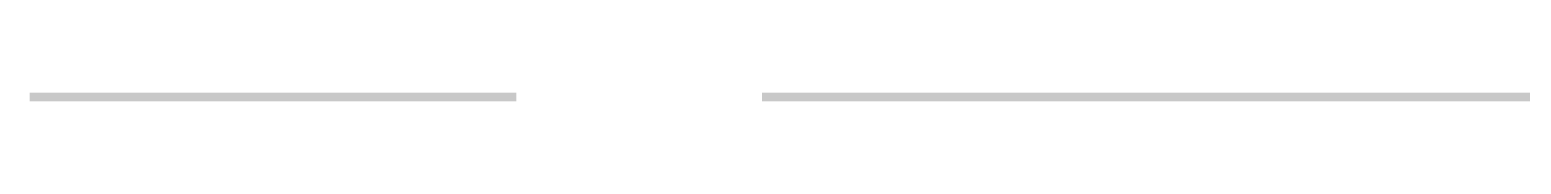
# Model space of a CAD drawing. Header units: millimetres. Extents: x -187347 to 135007, y -6415 to 292048.
# Drawn here: x -93808 to -76748, y 206579 to 206678 of the extents above; entities that cross this region are included whole.
import ezdxf

# ---------------------------------------------------------------- set-up
doc = ezdxf.new("R2010")
doc.units = ezdxf.units.MM
doc.header["$LTSCALE"] = 100
doc.layers.add('A-WALL-PATT', color=7, linetype='Continuous', lineweight=5)

msp = doc.modelspace()

# ---------------------------------------------------------------- hatches: boundary and pattern name
at = {"layer": 'A-WALL-PATT'}
h = msp.add_hatch(dxfattribs=at)
h.set_pattern_fill('FP_1066', color=256, angle=67.38013, style=0, pattern_type=2)
h.set_pattern_definition([(67.3801, (-91021.708, 206598.392), (0.00031, 50.79954), [13.208, -647.192]), (67.3801, (-90970.908, 206598.393), (0.00031, 50.79954), [13.208, -647.192]), (67.3801, (-90920.108, 206598.392), (0.00031, 50.79954), [13.208, -647.192]), (67.3801, (-90869.307, 206598.393), (0.00031, 50.79954), [13.208, -647.192]), (67.3801, (-90818.508, 206598.392), (0.00031, 50.79954), [13.208, -647.192]), (112.2491, (-90979.036, 206598.393), (0.00024, 50.80037), [12.075, -1195.427]), (112.2491, (-90928.236, 206598.393), (0.00024, 50.80037), [12.075, -1195.427]), (112.2491, (-90877.435, 206598.393), (0.00024, 50.80037), [12.075, -1195.427]), (112.2491, (-90826.636, 206598.393), (0.00024, 50.80037), [12.075, -1195.427]), (112.2491, (-90775.836, 206598.392), (0.00024, 50.80037), [12.075, -1195.427]), (112.2491, (-90725.036, 206598.392), (0.00024, 50.80037), [12.075, -1195.427]), (112.2491, (-90674.236, 206598.392), (0.00024, 50.80037), [12.075, -1195.427]), (112.24913, (-90623.436, 206598.393), (0.00024, 50.80037), [12.075, -1195.427]), (112.24913, (-90572.636, 206598.392), (0.00024, 50.80037), [12.075, -1195.427]), (247.7511, (-90991.736, 206609.568), (-0.00048, 50.80037), [12.075, -1195.427]), (247.7511, (-90940.936, 206609.569), (-0.00048, 50.80037), [12.075, -1195.427]), (247.7511, (-90890.136, 206609.568), (-0.00048, 50.80037), [12.075, -1195.427]), (247.7511, (-90839.335, 206609.569), (-0.00048, 50.80037), [12.075, -1195.427]), (247.7511, (-90788.536, 206609.568), (-0.00048, 50.80037), [12.075, -1195.427]), (247.7511, (-90737.736, 206609.569), (-0.00048, 50.80037), [12.075, -1195.427]), (247.7511, (-90686.936, 206609.569), (-0.00048, 50.80037), [12.075, -1195.427]), (247.7511, (-90636.135, 206609.569), (-0.00048, 50.80037), [12.075, -1195.427]), (247.75113, (-90585.336, 206609.569), (-0.00048, 50.80037), [12.075, -1195.427]), (292.6201, (-91009.515, 206610.585), (-0.00055, 50.79954), [13.208, -647.192]), (292.6201, (-90958.716, 206610.584), (-0.00055, 50.79954), [13.208, -647.192]), (292.6201, (-90907.916, 206610.585), (-0.00055, 50.79954), [13.208, -647.192]), (292.6201, (-90857.116, 206610.585), (-0.00055, 50.79954), [13.208, -647.192]), (292.6201, (-90806.315, 206610.585), (-0.00055, 50.79954), [13.208, -647.192]), (81.87013, (-91024.247, 206589.7566), (-6.9e-05, 50.799541), [3.592, -355.618]), (68.1986, (-91023.74, 206593.313), (-0.00019, 50.80049), [5.471, -268.095]), (68.1986, (-90972.94, 206593.313), (-0.00019, 50.80049), [5.471, -268.095]), (291.8011, (-91004.436, 206598.392), (0.00043, 50.80049), [5.471, -268.095]), (291.8011, (-90953.636, 206598.393), (0.00043, 50.80049), [5.471, -268.095]), (278.13013, (-91002.403, 206593.3126), (-0.00017, 50.799541), [3.592, -355.618]), (278.13013, (-91024.247, 206589.7566), (-0.00017, 50.799541), [3.592, -355.618]), (296.5651, (-91023.74, 206586.2), (-0.00052, 50.79989), [3.408, -110.184]), (315.0001, (-91022.216, 206583.152), (-0.0001, 50.79997), [3.592, -68.25]), (326.3101, (-91019.675, 206580.613), (-0.00046, 50.8), [1.832, -181.33]), (326.3101, (-90968.876, 206580.613), (-0.00046, 50.8), [1.832, -181.33]), (326.3101, (-90918.076, 206580.612), (-0.00046, 50.8), [1.832, -181.33]), (341.5651, (-91018.15, 206579.597), (0.00024, 50.7998), [1.676, -158.967]), (341.5651, (-90967.35, 206579.596), (0.00024, 50.7998), [1.676, -158.967]), (341.5651, (-90916.55, 206579.597), (0.00024, 50.7998), [1.676, -158.967]), (341.5651, (-91016.63, 206579.09), (0.00024, 50.7998), [1.676, -158.967]), (341.5651, (-90965.827, 206579.09), (0.00024, 50.7998), [1.676, -158.967]), (341.5651, (-90915.03, 206579.09), (0.00024, 50.7998), [1.676, -158.967]), (0.0001, (-91015.104, 206578.58), (-0.0001, 50.8), [4.064, -46.736]), (18.4351, (-91011.04, 206578.58), (-0.0005, 50.7998), [1.676, -158.967]), (18.4351, (-90960.24, 206578.58), (-0.0005, 50.7998), [1.676, -158.967]), (18.4351, (-90909.44, 206578.58), (-0.0005, 50.7998), [1.676, -158.967]), (18.4351, (-91009.516, 206579.09), (-0.0005, 50.7998), [1.676, -158.967]), (18.4351, (-90958.716, 206579.09), (-0.0005, 50.7998), [1.676, -158.967]), (18.4351, (-90907.916, 206579.09), (-0.0005, 50.7998), [1.676, -158.967]), (33.6901, (-91007.99, 206579.597), (0.0002, 50.8), [1.832, -181.33]), (33.6901, (-90957.19, 206579.597), (0.0002, 50.8), [1.832, -181.33]), (33.6901, (-90906.392, 206579.596), (0.0002, 50.8), [1.832, -181.33]), (45.0001, (-91006.467, 206580.613), (-0.0001, 50.79997), [3.592, -68.25]), (63.4351, (-91003.928, 206583.153), (0.00028, 50.79989), [3.408, -110.184]), (81.87013, (-91002.404, 206586.201), (-6.9e-05, 50.799541), [3.592, -355.618]), (81.87013, (-90998.8475, 206589.7564), (-6.9e-05, 50.799541), [3.592, -355.618]), (68.1986, (-90998.34, 206593.313), (-0.00019, 50.80049), [5.471, -268.095]), (68.1986, (-90947.54, 206593.312), (-0.00019, 50.80049), [5.471, -268.095]), (291.8011, (-90979.036, 206598.393), (0.00043, 50.80049), [5.471, -268.095]), (291.8011, (-90928.236, 206598.393), (0.00043, 50.80049), [5.471, -268.095]), (278.13013, (-90977.0035, 206593.3124), (-0.00017, 50.799541), [3.592, -355.618]), (278.13013, (-90998.8475, 206589.7564), (-0.00017, 50.799541), [3.592, -355.618]), (296.5651, (-90998.34, 206586.2), (-0.00052, 50.79989), [3.408, -110.184]), (315.0001, (-90996.816, 206583.152), (-0.0001, 50.79997), [3.592, -68.25]), (326.3101, (-90994.276, 206580.613), (-0.00046, 50.8), [1.832, -181.33]), (326.3101, (-90943.476, 206580.612), (-0.00046, 50.8), [1.832, -181.33]), (326.3101, (-90892.675, 206580.613), (-0.00046, 50.8), [1.832, -181.33]), (341.5651, (-90992.75, 206579.597), (0.00024, 50.7998), [1.676, -158.967]), (341.5651, (-90941.95, 206579.597), (0.00024, 50.7998), [1.676, -158.967]), (341.5651, (-90891.15, 206579.597), (0.00024, 50.7998), [1.676, -158.967]), (341.5651, (-90991.23, 206579.09), (0.00024, 50.7998), [1.676, -158.967]), (341.5651, (-90940.43, 206579.09), (0.00024, 50.7998), [1.676, -158.967]), (341.5651, (-90889.63, 206579.09), (0.00024, 50.7998), [1.676, -158.967]), (0.0001, (-90989.703, 206578.58), (-0.0001, 50.8), [4.064, -46.736]), (18.4351, (-90985.64, 206578.58), (-0.0005, 50.7998), [1.676, -158.967]), (18.4351, (-90934.84, 206578.58), (-0.0005, 50.7998), [1.676, -158.967]), (18.4351, (-90884.04, 206578.58), (-0.0005, 50.7998), [1.676, -158.967]), (18.4351, (-90984.115, 206579.09), (-0.0005, 50.7998), [1.676, -158.967]), (18.4351, (-90933.316, 206579.09), (-0.0005, 50.7998), [1.676, -158.967]), (18.4351, (-90882.516, 206579.09), (-0.0005, 50.7998), [1.676, -158.967]), (33.6901, (-90982.59, 206579.597), (0.0002, 50.8), [1.832, -181.33]), (33.6901, (-90931.792, 206579.596), (0.0002, 50.8), [1.832, -181.33]), (33.6901, (-90880.99, 206579.597), (0.0002, 50.8), [1.832, -181.33]), (45.0001, (-90981.068, 206580.613), (-0.0001, 50.79997), [3.592, -68.25]), (63.4351, (-90978.528, 206583.152), (0.00028, 50.79989), [3.408, -110.184]), (81.87013, (-90977.004, 206586.2005), (-6.9e-05, 50.799541), [3.592, -355.618]), (81.87013, (-91011.548, 206618.2045), (-6.9e-05, 50.799541), [3.592, -355.618]), (63.4351, (-91011.04, 206621.76), (0.00028, 50.79989), [3.408, -110.184]), (45.0001, (-91009.515, 206624.81), (-0.0001, 50.79997), [3.592, -68.25]), (33.6901, (-91006.976, 206627.35), (0.0002, 50.8), [1.832, -181.33]), (33.6901, (-90956.175, 206627.35), (0.0002, 50.8), [1.832, -181.33]), (33.6901, (-90905.376, 206627.35), (0.0002, 50.8), [1.832, -181.33]), (18.4351, (-91005.45, 206628.365), (-0.0005, 50.7998), [1.676, -158.967]), (18.4351, (-90954.65, 206628.365), (-0.0005, 50.7998), [1.676, -158.967]), (18.4351, (-90903.85, 206628.365), (-0.0005, 50.7998), [1.676, -158.967]), (18.4351, (-91003.93, 206628.87), (-0.0005, 50.7998), [1.676, -158.967]), (18.4351, (-90953.13, 206628.873), (-0.0005, 50.7998), [1.676, -158.967]), (18.4351, (-90902.33, 206628.873), (-0.0005, 50.7998), [1.676, -158.967]), (0.0001, (-91002.404, 206629.38), (-0.0001, 50.8), [4.064, -46.736]), (341.5651, (-90998.34, 206629.38), (0.00024, 50.7998), [1.676, -158.967]), (341.5651, (-90947.54, 206629.38), (0.00024, 50.7998), [1.676, -158.967]), (341.5651, (-90896.74, 206629.38), (0.00024, 50.7998), [1.676, -158.967]), (341.5651, (-90996.815, 206628.873), (0.00024, 50.7998), [1.676, -158.967]), (341.5651, (-90946.016, 206628.873), (0.00024, 50.7998), [1.676, -158.967]), (341.5651, (-90895.216, 206628.87), (0.00024, 50.7998), [1.676, -158.967]), (326.3101, (-90995.29, 206628.365), (-0.00046, 50.8), [1.832, -181.33]), (326.3101, (-90944.492, 206628.364), (-0.00046, 50.8), [1.832, -181.33]), (326.3101, (-90893.69, 206628.365), (-0.00046, 50.8), [1.832, -181.33]), (315.0001, (-90993.77, 206627.35), (-0.0001, 50.79997), [3.592, -68.25]), (296.5651, (-90991.228, 206624.808), (-0.00052, 50.79989), [3.408, -110.184]), (278.13013, (-90989.704, 206621.7605), (-0.00017, 50.799541), [3.592, -355.618]), (278.13013, (-91011.548, 206618.2045), (-0.00017, 50.799541), [3.592, -355.618]), (290.5561, (-91011.04, 206614.648), (-0.00031, 50.80042), [4.34, -429.695]), (290.5561, (-90960.24, 206614.648), (-0.00031, 50.80042), [4.34, -429.695]), (290.5561, (-90909.44, 206614.649), (-0.00031, 50.80042), [4.34, -429.695]), (68.1986, (-90991.736, 206609.568), (-0.00019, 50.80049), [5.471, -268.095]), (68.1986, (-90940.936, 206609.569), (-0.00019, 50.80049), [5.471, -268.095]), (81.87013, (-90989.704, 206614.6486), (-6.9e-05, 50.799541), [3.592, -355.618]), (0.0001, (-91025.77, 206629.38), (-0.0001, 50.8), [2.032, -48.768]), (341.5651, (-91023.74, 206629.38), (0.00024, 50.7998), [1.676, -158.967]), (341.5651, (-90972.94, 206629.38), (0.00024, 50.7998), [1.676, -158.967]), (341.5651, (-90922.14, 206629.38), (0.00024, 50.7998), [1.676, -158.967]), (341.5651, (-91022.216, 206628.87), (0.00024, 50.7998), [1.676, -158.967]), (341.5651, (-90971.416, 206628.873), (0.00024, 50.7998), [1.676, -158.967]), (341.5651, (-90920.616, 206628.87), (0.00024, 50.7998), [1.676, -158.967]), (326.3101, (-91020.69, 206628.365), (-0.00046, 50.8), [1.832, -181.33]), (326.3101, (-90969.89, 206628.365), (-0.00046, 50.8), [1.832, -181.33]), (326.3101, (-90919.092, 206628.364), (-0.00046, 50.8), [1.832, -181.33]), (315.0001, (-91019.168, 206627.35), (-0.0001, 50.79997), [3.592, -68.25]), (296.5651, (-91016.628, 206624.808), (-0.00052, 50.79989), [3.408, -110.184]), (278.13013, (-91015.104, 206621.761), (-0.00017, 50.799541), [3.592, -355.618]), (69.4441, (-91016.628, 206610.584), (7e-05, 50.80042), [4.34, -429.695]), (69.4441, (-90965.828, 206610.585), (7e-05, 50.80042), [4.34, -429.695]), (69.4441, (-90915.028, 206610.584), (7e-05, 50.80042), [4.34, -429.695]), (81.87013, (-91015.104, 206614.649), (-6.9e-05, 50.799541), [3.592, -355.618]), (81.87013, (-90986.148, 206618.2044), (-6.9e-05, 50.799541), [3.592, -355.618]), (63.4351, (-90985.64, 206621.76), (0.00028, 50.79989), [3.408, -110.184]), (45.0001, (-90984.116, 206624.81), (-0.0001, 50.79997), [3.592, -68.25]), (33.6901, (-90981.576, 206627.35), (0.0002, 50.8), [1.832, -181.33]), (33.6901, (-90930.776, 206627.35), (0.0002, 50.8), [1.832, -181.33]), (33.6901, (-90879.976, 206627.35), (0.0002, 50.8), [1.832, -181.33]), (18.4351, (-90980.05, 206628.364), (-0.0005, 50.7998), [1.676, -158.967]), (18.4351, (-90929.25, 206628.365), (-0.0005, 50.7998), [1.676, -158.967]), (18.4351, (-90878.45, 206628.364), (-0.0005, 50.7998), [1.676, -158.967]), (18.4351, (-90978.53, 206628.87), (-0.0005, 50.7998), [1.676, -158.967]), (18.4351, (-90927.73, 206628.873), (-0.0005, 50.7998), [1.676, -158.967]), (18.4351, (-90876.93, 206628.87), (-0.0005, 50.7998), [1.676, -158.967]), (0.0001, (-90977.004, 206629.38), (-0.0001, 50.8), [2.032, -48.768]), (278.13013, (-90986.148, 206618.2044), (-0.00017, 50.799541), [3.592, -355.618]), (291.8011, (-90985.64, 206614.648), (0.00043, 50.80049), [5.471, -268.095]), (291.8011, (-90934.84, 206614.649), (0.00043, 50.80049), [5.471, -268.095])])
h.paths.add_polyline_path([(-93257.8, 206579.4), (-88243.5, 206579.4), (-88243.5, 206677.8), (-93808.1, 206677.8), (-93808.1, 206579.4)])
h = msp.add_hatch(dxfattribs=at)
h.set_pattern_fill('FP_1065', color=256, angle=67.38013, style=0, pattern_type=2)
h.set_pattern_definition([(67.38013, (-74183.608, 206598.393), (0.000308, 50.79954), [13.208, -647.192]), (67.38013, (-74132.808, 206598.392), (0.000308, 50.79954), [13.208, -647.192]), (67.38013, (-74082.007, 206598.393), (0.000308, 50.79954), [13.208, -647.192]), (67.38013, (-74031.208, 206598.392), (0.000308, 50.79954), [13.208, -647.192]), (67.38013, (-73980.408, 206598.393), (0.000308, 50.79954), [13.208, -647.192]), (112.24913, (-74140.936, 206598.392), (0.000238, 50.80037), [12.075, -1195.427]), (112.24913, (-74090.136, 206598.393), (0.000238, 50.80037), [12.075, -1195.427]), (112.24913, (-74039.336, 206598.393), (0.000238, 50.80037), [12.075, -1195.427]), (112.24913, (-73988.536, 206598.392), (0.000238, 50.80037), [12.075, -1195.427]), (112.24913, (-73937.736, 206598.393), (0.000238, 50.80037), [12.075, -1195.427]), (112.24913, (-73886.936, 206598.392), (0.000238, 50.80037), [12.075, -1195.427]), (112.24913, (-73836.135, 206598.392), (0.000238, 50.80037), [12.075, -1195.427]), (112.24913, (-73785.336, 206598.392), (0.000238, 50.80037), [12.075, -1195.427]), (112.24913, (-73734.536, 206598.393), (0.000238, 50.80037), [12.075, -1195.427]), (247.75113, (-74153.636, 206609.569), (-0.000477, 50.80037), [12.075, -1195.427]), (247.75113, (-74102.836, 206609.568), (-0.000477, 50.80037), [12.075, -1195.427]), (247.75113, (-74052.035, 206609.569), (-0.000477, 50.80037), [12.075, -1195.427]), (247.75113, (-74001.236, 206609.568), (-0.000477, 50.80037), [12.075, -1195.427]), (247.75113, (-73950.436, 206609.569), (-0.000477, 50.80037), [12.075, -1195.427]), (247.75113, (-73899.636, 206609.568), (-0.000477, 50.80037), [12.075, -1195.427]), (247.75113, (-73848.836, 206609.569), (-0.000477, 50.80037), [12.075, -1195.427]), (247.75113, (-73798.036, 206609.569), (-0.000477, 50.80037), [12.075, -1195.427]), (247.75113, (-73747.236, 206609.568), (-0.000477, 50.80037), [12.075, -1195.427]), (292.62013, (-74171.416, 206610.584), (-0.000547, 50.79954), [13.208, -647.192]), (292.62013, (-74120.616, 206610.585), (-0.000547, 50.79954), [13.208, -647.192]), (292.62013, (-74069.816, 206610.584), (-0.000547, 50.79954), [13.208, -647.192]), (292.62013, (-74019.016, 206610.585), (-0.000547, 50.79954), [13.208, -647.192]), (292.62013, (-73968.216, 206610.585), (-0.000547, 50.79954), [13.208, -647.192]), (81.870135, (-74186.148, 206589.7564), (-6.87e-05, 50.799541), [3.592, -355.618]), (68.1986, (-74185.64, 206593.313), (-0.00019, 50.800488), [5.471, -268.095]), (68.1986, (-74134.84, 206593.312), (-0.00019, 50.800488), [5.471, -268.095]), (291.80113, (-74166.335, 206598.392), (0.00043, 50.800488), [5.471, -268.095]), (291.80113, (-74115.536, 206598.392), (0.00043, 50.800488), [5.471, -268.095]), (278.130135, (-74164.304, 206593.3124), (-0.00017, 50.799541), [3.592, -355.618]), (278.130135, (-74186.148, 206589.7564), (-0.00017, 50.799541), [3.592, -355.618]), (296.56513, (-74185.64, 206586.2), (-0.00052, 50.799887), [3.408, -110.184]), (315.00013, (-74184.115, 206583.153), (-0.00012, 50.79997), [3.592, -68.25]), (326.31013, (-74181.576, 206580.613), (-0.00046, 50.8), [1.832, -181.33]), (326.31013, (-74130.776, 206580.61), (-0.00046, 50.8), [1.832, -181.33]), (326.31013, (-74079.976, 206580.613), (-0.00046, 50.8), [1.832, -181.33]), (341.56513, (-74180.05, 206579.596), (0.00024, 50.79978), [1.676, -158.967]), (341.56513, (-74129.25, 206579.597), (0.00024, 50.79978), [1.676, -158.967]), (341.56513, (-74078.45, 206579.596), (0.00024, 50.79978), [1.676, -158.967]), (341.56513, (-74178.53, 206579.09), (0.00024, 50.79978), [1.676, -158.967]), (341.56513, (-74127.73, 206579.09), (0.00024, 50.79978), [1.676, -158.967]), (341.56513, (-74076.93, 206579.09), (0.00024, 50.79978), [1.676, -158.967]), (0.00013, (-74177.004, 206578.58), (-0.00012, 50.8), [4.064, -46.736]), (18.43513, (-74172.94, 206578.58), (-0.00048, 50.79978), [1.676, -158.967]), (18.43513, (-74122.14, 206578.58), (-0.00048, 50.79978), [1.676, -158.967]), (18.43513, (-74071.34, 206578.58), (-0.00048, 50.79978), [1.676, -158.967]), (18.43513, (-74171.416, 206579.09), (-0.00048, 50.79978), [1.676, -158.967]), (18.43513, (-74120.616, 206579.09), (-0.00048, 50.79978), [1.676, -158.967]), (18.43513, (-74069.815, 206579.09), (-0.00048, 50.79978), [1.676, -158.967]), (33.69013, (-74169.89, 206579.597), (0.00022, 50.8), [1.832, -181.33]), (33.69013, (-74119.09, 206579.596), (0.00022, 50.8), [1.832, -181.33]), (33.69013, (-74068.29, 206579.597), (0.00022, 50.8), [1.832, -181.33]), (45.00013, (-74168.368, 206580.613), (-0.00012, 50.79997), [3.592, -68.25]), (63.43513, (-74165.828, 206583.153), (0.000282, 50.799887), [3.408, -110.184]), (81.870135, (-74164.304, 206586.2005), (-6.87e-05, 50.799541), [3.592, -355.618]), (81.870135, (-74160.748, 206589.756), (-6.87e-05, 50.799541), [3.592, -355.618]), (68.1986, (-74160.24, 206593.312), (-0.00019, 50.800488), [5.471, -268.095]), (68.1986, (-74109.44, 206593.313), (-0.00019, 50.800488), [5.471, -268.095]), (291.80113, (-74140.936, 206598.392), (0.00043, 50.800488), [5.471, -268.095]), (291.80113, (-74090.136, 206598.393), (0.00043, 50.800488), [5.471, -268.095]), (278.130135, (-74138.904, 206593.312), (-0.00017, 50.799541), [3.592, -355.618]), (278.130135, (-74160.748, 206589.756), (-0.00017, 50.799541), [3.592, -355.618]), (296.56513, (-74160.24, 206586.2), (-0.00052, 50.799887), [3.408, -110.184]), (315.00013, (-74158.716, 206583.153), (-0.00012, 50.79997), [3.592, -68.25]), (326.31013, (-74156.176, 206580.612), (-0.00046, 50.8), [1.832, -181.33]), (326.31013, (-74105.375, 206580.613), (-0.00046, 50.8), [1.832, -181.33]), (326.31013, (-74054.576, 206580.612), (-0.00046, 50.8), [1.832, -181.33]), (341.56513, (-74154.65, 206579.597), (0.00024, 50.79978), [1.676, -158.967]), (341.56513, (-74103.85, 206579.597), (0.00024, 50.79978), [1.676, -158.967]), (341.56513, (-74053.05, 206579.596), (0.00024, 50.79978), [1.676, -158.967]), (341.56513, (-74153.13, 206579.09), (0.00024, 50.79978), [1.676, -158.967]), (341.56513, (-74102.33, 206579.09), (0.00024, 50.79978), [1.676, -158.967]), (341.56513, (-74051.527, 206579.09), (0.00024, 50.79978), [1.676, -158.967]), (0.00013, (-74151.604, 206578.58), (-0.00012, 50.8), [4.064, -46.736]), (18.43513, (-74147.54, 206578.58), (-0.00048, 50.79978), [1.676, -158.967]), (18.43513, (-74096.74, 206578.58), (-0.00048, 50.79978), [1.676, -158.967]), (18.43513, (-74045.94, 206578.58), (-0.00048, 50.79978), [1.676, -158.967]), (18.43513, (-74146.016, 206579.09), (-0.00048, 50.79978), [1.676, -158.967]), (18.43513, (-74095.216, 206579.09), (-0.00048, 50.79978), [1.676, -158.967]), (18.43513, (-74044.416, 206579.09), (-0.00048, 50.79978), [1.676, -158.967]), (33.69013, (-74144.492, 206579.596), (0.00022, 50.8), [1.832, -181.33]), (33.69013, (-74093.69, 206579.597), (0.00022, 50.8), [1.832, -181.33]), (33.69013, (-74042.89, 206579.596), (0.00022, 50.8), [1.832, -181.33]), (45.00013, (-74142.97, 206580.612), (-0.00012, 50.79997), [3.592, -68.25]), (63.43513, (-74140.428, 206583.153), (0.000282, 50.799887), [3.408, -110.184]), (81.870135, (-74138.9036, 206586.2), (-6.87e-05, 50.799541), [3.592, -355.618]), (81.870135, (-74173.4476, 206618.204), (-6.87e-05, 50.799541), [3.592, -355.618]), (63.43513, (-74172.94, 206621.76), (0.000282, 50.799887), [3.408, -110.184]), (45.00013, (-74171.416, 206624.81), (-0.00012, 50.79997), [3.592, -68.25]), (33.69013, (-74168.876, 206627.35), (0.00022, 50.8), [1.832, -181.33]), (33.69013, (-74118.076, 206627.35), (0.00022, 50.8), [1.832, -181.33]), (33.69013, (-74067.276, 206627.35), (0.00022, 50.8), [1.832, -181.33]), (18.43513, (-74167.35, 206628.365), (-0.00048, 50.79978), [1.676, -158.967]), (18.43513, (-74116.55, 206628.365), (-0.00048, 50.79978), [1.676, -158.967]), (18.43513, (-74065.75, 206628.364), (-0.00048, 50.79978), [1.676, -158.967]), (18.43513, (-74165.83, 206628.873), (-0.00048, 50.79978), [1.676, -158.967]), (18.43513, (-74115.028, 206628.87), (-0.00048, 50.79978), [1.676, -158.967]), (18.43513, (-74064.23, 206628.873), (-0.00048, 50.79978), [1.676, -158.967]), (0.00013, (-74164.303, 206629.38), (-0.00012, 50.8), [4.064, -46.736]), (341.56513, (-74160.24, 206629.38), (0.00024, 50.79978), [1.676, -158.967]), (341.56513, (-74109.44, 206629.38), (0.00024, 50.79978), [1.676, -158.967]), (341.56513, (-74058.64, 206629.38), (0.00024, 50.79978), [1.676, -158.967]), (341.56513, (-74158.716, 206628.873), (0.00024, 50.79978), [1.676, -158.967]), (341.56513, (-74107.916, 206628.87), (0.00024, 50.79978), [1.676, -158.967]), (341.56513, (-74057.116, 206628.873), (0.00024, 50.79978), [1.676, -158.967]), (326.31013, (-74157.192, 206628.364), (-0.00046, 50.8), [1.832, -181.33]), (326.31013, (-74106.39, 206628.365), (-0.00046, 50.8), [1.832, -181.33]), (326.31013, (-74055.59, 206628.364), (-0.00046, 50.8), [1.832, -181.33]), (315.00013, (-74155.668, 206627.35), (-0.00012, 50.79997), [3.592, -68.25]), (296.56513, (-74153.127, 206624.808), (-0.00052, 50.799887), [3.408, -110.184]), (278.130135, (-74151.6036, 206621.76), (-0.00017, 50.799541), [3.592, -355.618]), (278.130135, (-74173.4476, 206618.204), (-0.00017, 50.799541), [3.592, -355.618]), (290.55613, (-74172.94, 206614.648), (-0.000313, 50.800422), [4.34, -429.695]), (290.55613, (-74122.14, 206614.648), (-0.000313, 50.800422), [4.34, -429.695]), (290.55613, (-74071.34, 206614.648), (-0.000313, 50.800422), [4.34, -429.695]), (68.1986, (-74153.636, 206609.569), (-0.00019, 50.800488), [5.471, -268.095]), (68.1986, (-74102.836, 206609.568), (-0.00019, 50.800488), [5.471, -268.095]), (81.870135, (-74151.6036, 206614.649), (-6.87e-05, 50.799541), [3.592, -355.618]), (0.00013, (-74187.67, 206629.38), (-0.00012, 50.8), [2.032, -48.768]), (341.56513, (-74185.64, 206629.38), (0.00024, 50.79978), [1.676, -158.967]), (341.56513, (-74134.84, 206629.38), (0.00024, 50.79978), [1.676, -158.967]), (341.56513, (-74084.04, 206629.38), (0.00024, 50.79978), [1.676, -158.967]), (341.56513, (-74184.116, 206628.873), (0.00024, 50.79978), [1.676, -158.967]), (341.56513, (-74133.316, 206628.872), (0.00024, 50.79978), [1.676, -158.967]), (341.56513, (-74082.515, 206628.873), (0.00024, 50.79978), [1.676, -158.967]), (326.31013, (-74182.59, 206628.365), (-0.00046, 50.8), [1.832, -181.33]), (326.31013, (-74131.79, 206628.364), (-0.00046, 50.8), [1.832, -181.33]), (326.31013, (-74080.99, 206628.365), (-0.00046, 50.8), [1.832, -181.33]), (315.00013, (-74181.068, 206627.348), (-0.00012, 50.79997), [3.592, -68.25]), (296.56513, (-74178.528, 206624.81), (-0.00052, 50.799887), [3.408, -110.184]), (278.130135, (-74177.004, 206621.7605), (-0.00017, 50.799541), [3.592, -355.618]), (69.44413, (-74178.528, 206610.585), (7.5e-05, 50.800422), [4.34, -429.695]), (69.44413, (-74127.728, 206610.584), (7.5e-05, 50.800422), [4.34, -429.695]), (69.44413, (-74076.927, 206610.585), (7.5e-05, 50.800422), [4.34, -429.695]), (81.870135, (-74177.004, 206614.648), (-6.87e-05, 50.799541), [3.592, -355.618]), (81.870135, (-74148.0475, 206618.205), (-6.87e-05, 50.799541), [3.592, -355.618]), (63.43513, (-74147.54, 206621.76), (0.000282, 50.799887), [3.408, -110.184]), (45.00013, (-74146.016, 206624.81), (-0.00012, 50.79997), [3.592, -68.25]), (33.69013, (-74143.476, 206627.35), (0.00022, 50.8), [1.832, -181.33]), (33.69013, (-74092.676, 206627.35), (0.00022, 50.8), [1.832, -181.33]), (33.69013, (-74041.875, 206627.35), (0.00022, 50.8), [1.832, -181.33]), (18.43513, (-74141.95, 206628.365), (-0.00048, 50.79978), [1.676, -158.967]), (18.43513, (-74091.15, 206628.364), (-0.00048, 50.79978), [1.676, -158.967]), (18.43513, (-74040.35, 206628.365), (-0.00048, 50.79978), [1.676, -158.967]), (18.43513, (-74140.427, 206628.872), (-0.00048, 50.79978), [1.676, -158.967]), (18.43513, (-74089.63, 206628.87), (-0.00048, 50.79978), [1.676, -158.967]), (18.43513, (-74038.83, 206628.873), (-0.00048, 50.79978), [1.676, -158.967]), (0.00013, (-74138.904, 206629.38), (-0.00012, 50.8), [2.032, -48.768]), (278.130135, (-74148.0475, 206618.205), (-0.00017, 50.799541), [3.592, -355.618]), (291.80113, (-74147.54, 206614.649), (0.00043, 50.800488), [5.471, -268.095]), (291.80113, (-74096.74, 206614.648), (0.00043, 50.800488), [5.471, -268.095])])
h.paths.add_polyline_path([(-80687.3, 206579.4), (-62943.1, 206579.4), (-62943.1, 206677.8), (-85432.3, 206677.8), (-85432.3, 206579.4), (-81407.5, 206579.4)])

doc.saveas('drawing.dxf')
